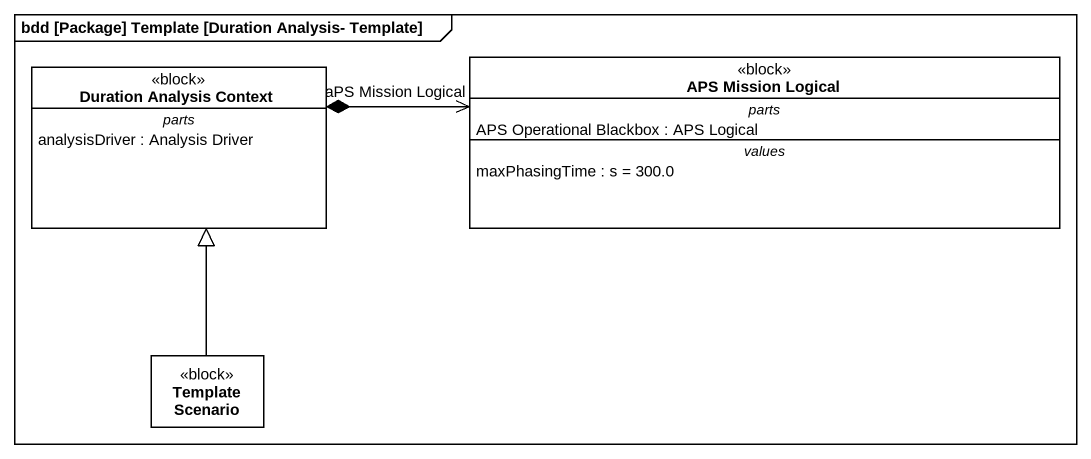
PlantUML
@startuml
mainframe bdd [Package] Template [Duration Analysis- Template]
hide circle
hide empty members
class "Duration Analysis Context" as Duration_Analysis_Context <<block>> {
  -- parts --
  analysisDriver : Analysis Driver
}
class "APS Mission Logical" as APS_Mission_Logical <<block>> {
  -- parts --
  APS Operational Blackbox : APS Logical
  -- values --
  maxPhasingTime : s = 300.0
}
class "Template Scenario" as Template_Scenario <<block>>
Duration_Analysis_Context *-right-> "aPS Mission Logical" APS_Mission_Logical
Template_Scenario -up-|> Duration_Analysis_Context
@enduml
